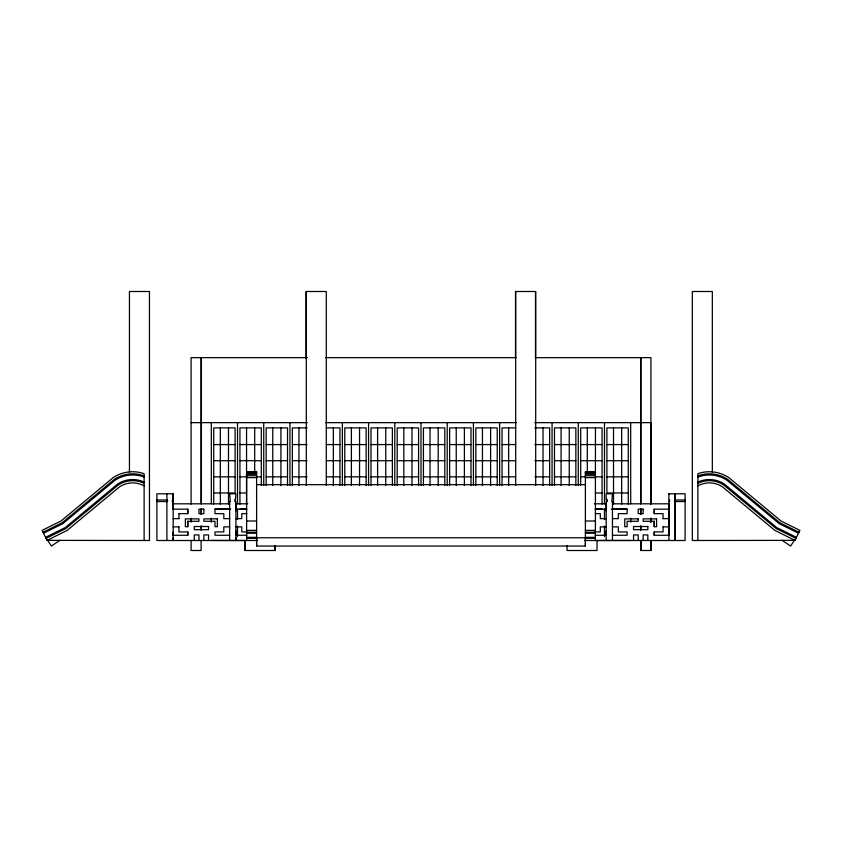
<?xml version="1.0" encoding="UTF-8"?>
<svg xmlns="http://www.w3.org/2000/svg" width="842" height="842" viewBox="0 0 842 842"><rect width="100%" height="100%" fill="white"/><g stroke="black" fill="none" stroke-linecap="round" stroke-linejoin="round"><path stroke-width="1.26" d="M173.178 537.543L173.178 540.501L173.178 503.811M235.928 537.543L235.928 540.501L235.928 501.548L235.297 501.548L235.928 493.791L229.655 493.791L230.276 501.548L229.655 501.548L229.655 540.501M274.955 550.5L274.955 545.5L274.955 550.5L244.959 550.5L244.959 540.501L211.31 540.448M256.61 546.048L256.61 537.764L585.39 537.764L585.39 546.048L256.61 546.048L256.61 471.731L246.611 471.731L246.611 540.501M640.909 550.5L640.909 540.501L640.909 550.5L650.908 550.5L650.908 540.501L650.908 550.5M650.908 504.158L650.908 422.652L640.909 422.652M235.886 510.799L235.928 503.811L247.748 503.811M606.177 535.091L606.219 531.091M668.822 535.091L668.874 510.799M712.332 472.351L712.332 291.5L692.334 291.5L692.334 540.501L794.943 540.364L799.9 530.365L781.008 521.009L728.793 477.603C719.815 471.657 708.027 469.994 697.881 473.741L697.881 540.501M796.164 537.764L790.564 546.048L781.944 540.238M60.056 540.238L51.436 546.048L45.836 537.764M697.881 485.876L698.344 485.613A23.744 23.744 0 0 1 722.362 486.771L774.882 530.418L794.943 540.364M43.026 532.228L62.14 522.766L114.407 479.319C123.048 473.583 134.425 472.173 144.119 475.919M43.521 533.228L62.75 523.703L115.059 480.235C123.511 474.614 134.667 473.341 144.119 477.109M45.563 537.343L65.266 527.576L117.701 484.003C125.405 478.887 135.773 478.077 144.119 482.108M46.057 538.343L65.886 528.523L118.343 484.918C125.879 479.929 136.046 479.245 144.119 483.34M144.119 540.501L144.119 473.741C133.973 469.994 122.185 471.657 113.207 477.603L60.992 521.009L42.1 530.365L47.057 540.364L67.118 530.418L119.638 486.771A23.744 23.744 0 0 1 143.656 485.613L144.119 485.876M697.881 482.108C706.227 478.077 716.595 478.887 724.299 484.003L776.734 527.576L796.437 537.343M697.881 483.34C705.954 479.245 716.121 479.929 723.657 484.918L776.113 528.523L795.943 538.343M697.881 475.919C707.575 472.173 718.952 473.583 727.593 479.319L779.86 522.766L798.974 532.228M697.881 477.109C707.333 473.341 718.489 474.614 726.941 480.235L779.25 523.703L798.479 533.228M630.69 540.448L597.041 540.501L597.041 550.5L567.045 550.5L567.045 545.5M307.383 357.65L191.092 357.65L191.092 504.158M325.759 357.65L516.03 357.65M535.449 357.65L640.688 357.65L640.688 503.8M191.092 422.652L201.091 422.652M201.312 422.652L307.277 422.652M325.686 422.652L516.314 422.652M534.723 422.652L640.688 422.652M307.13 427.894L292.363 427.894L292.363 485.539M326.349 427.894L339.947 427.894L339.947 485.539M515.651 427.894L502.053 427.894L502.053 485.539M534.87 427.894L549.637 427.894L549.637 485.539M213.721 444.576L235.097 444.576M239.938 444.576L261.315 444.576M266.146 444.576L287.522 444.576M292.363 444.576L307.13 444.576M326.349 444.576L339.947 444.576M344.788 444.576L366.154 444.576M370.996 444.576L392.372 444.576M397.203 444.576L418.579 444.576M423.421 444.576L444.797 444.576M449.628 444.576L471.004 444.576M475.846 444.576L497.212 444.576M502.053 444.576L515.651 444.576M534.87 444.576L549.637 444.576M554.478 444.576L575.854 444.576M580.685 444.576L602.062 444.576M606.903 444.576L628.279 444.576M213.721 460.711L235.097 460.711M239.938 460.711L261.315 460.711M266.146 460.711L287.522 460.711M292.363 460.711L307.13 460.711M326.349 460.711L339.947 460.711M344.788 460.711L366.154 460.711M370.996 460.711L392.372 460.711M397.203 460.711L418.579 460.711M423.421 460.711L444.797 460.711M449.628 460.711L471.004 460.711M475.846 460.711L497.212 460.711M502.053 460.711L515.651 460.711M534.87 460.711L549.637 460.711M554.478 460.711L575.854 460.711M580.685 460.711L602.062 460.711M606.903 460.711L628.279 460.711M595.389 471.731L585.39 471.731L585.39 546.048M246.611 471.888L256.61 471.888M585.39 471.888L595.389 471.888M246.611 472.373L256.61 472.373M585.39 472.373L595.389 472.373M246.611 473.183L256.61 473.183M585.39 473.183L595.389 473.183M246.611 474.299L256.61 474.299M585.39 474.299L595.389 474.299M246.611 475.719L256.61 475.719M585.39 475.719L595.389 475.719M213.721 476.846L235.097 476.846M239.938 476.846L246.548 476.846M256.905 476.846L261.315 476.846M266.146 476.846L287.522 476.846M292.363 476.846L307.13 476.846M326.349 476.846L339.947 476.846M344.788 476.846L366.154 476.846M370.996 476.846L392.372 476.846M397.203 476.846L418.579 476.846M423.421 476.846L444.797 476.846M449.628 476.846L471.004 476.846M475.846 476.846L497.212 476.846M502.053 476.846L515.651 476.846M534.87 476.846L549.637 476.846M554.478 476.846L575.854 476.846M580.685 476.846L585.095 476.846M595.452 476.846L602.062 476.846M606.903 476.846L628.279 476.846M246.611 477.603L256.61 477.603M585.39 477.603L595.389 477.603M256.61 484.676L585.39 484.676M213.721 492.98L235.097 492.98L235.097 427.894L213.721 427.894L213.721 504.158M239.938 492.98L246.548 492.98M595.452 492.98L602.062 492.98M628.279 492.98L606.903 492.98L606.903 427.894L628.279 427.894L628.279 504.147M668.822 493.791L685.104 493.791L685.104 540.501L585.074 540.501M156.896 500.001L167.526 500.001L167.526 501.548L156.896 501.548M685.104 500.001L674.474 500.001L674.579 501.548L685.104 501.548M668.822 501.548L669.558 501.548L669.558 500.001L668.822 500.001L668.927 493.791M229.655 503.811L173.073 503.811L173.073 501.548M594.357 503.811L606.177 503.811L606.219 510.799M612.45 503.811L668.927 503.811L668.927 540.501M214.826 509.115L230.697 509.115M239.938 509.115L246.548 509.115M595.452 509.115L602.062 509.115M611.303 509.115L627.174 509.115L627.111 513.641L618.302 513.641L618.302 518.64L612.45 518.64M173.073 509.157L187.829 509.157L187.829 513.641L178.914 513.641M229.655 509.157L214.994 509.157L214.994 513.641L223.804 513.641L223.804 518.64L229.655 518.64M235.928 509.157L246.916 509.157M595.189 509.157L606.177 509.157M612.45 509.157L627.111 509.157M246.811 513.641L241.78 513.641L241.78 518.64L235.928 518.64M595.294 513.641L600.325 513.641L600.325 518.64L606.177 518.64M173.073 518.64L179.02 518.64M662.98 518.64L668.927 518.64M656.634 518.872L643.141 518.872L643.141 521.282L654.276 521.282L654.276 526.692M246.611 521.009L256.61 521.009M585.39 521.009L595.389 521.009M173.073 526.871L179.02 526.871M229.655 526.871L223.804 526.871L223.804 531.923L214.994 531.923L214.994 535.27L229.655 535.27M235.928 526.871L241.78 526.871L241.78 531.923L246.811 531.923M606.177 526.871L600.325 526.871L600.325 531.923L595.294 531.923M612.45 526.871L618.302 526.871L618.302 531.923L627.111 531.923L627.111 535.27L612.45 535.27M662.98 526.871L668.927 526.871M246.611 530.365L256.61 530.365M585.39 530.365L595.389 530.365M246.611 532.228L256.61 532.228M585.39 532.228L595.389 532.228M246.611 533.228L256.61 533.228M585.39 533.228L595.389 533.228M173.073 535.27L187.829 535.27L187.829 531.923L178.914 531.923L178.914 526.871M235.928 535.27L246.916 535.27M595.189 535.27L606.177 535.27M668.927 535.27L654.171 535.27L654.171 531.923L663.086 531.923L663.086 526.871M246.611 537.343L256.61 537.343M585.39 537.343L595.389 537.343M246.611 538.343L256.61 538.343M585.39 538.343L595.389 538.343M257.031 540.501L156.896 540.501L156.896 493.791L173.178 493.791L173.178 500.001L172.442 500.001L172.442 501.548L173.178 501.548L173.178 509.157M47.057 540.364L149.455 540.501L149.455 291.5L129.447 291.5L129.447 472.351M235.886 531.091L235.928 535.091M173.031 532.091L173.073 535.091M675.21 493.791L675.21 500.001M675.21 501.548L675.21 540.501M675.105 493.791L675.105 540.501M669.453 500.001L669.453 501.548M668.927 501.548L668.927 509.157L654.171 509.157L654.171 513.641L663.086 513.641L663.086 518.64M656.528 518.872L656.634 526.692L654.171 526.692L654.171 521.282M654.276 509.157L654.276 513.641M654.276 531.923L654.276 535.27M650.908 503.8L650.908 357.65L640.909 357.65L640.909 503.8M647.835 540.501L647.835 534.923L643.141 534.923L643.141 540.501M640.909 509.031L640.909 514.273M640.909 526.05L640.909 529.976M640.688 509.031L640.688 514.273M640.688 526.05L640.688 529.976M638.236 540.501L638.236 534.923L633.552 534.923L633.552 540.501M630.69 422.652L630.69 503.832M630.69 518.198L630.69 522.166M621.67 427.894L621.67 504.147M613.513 427.894L613.513 504.147M612.45 540.501L612.45 501.548L611.829 501.548L612.45 493.791L606.177 493.791L606.177 500.001L606.808 500.001L606.808 501.548L606.177 501.548L606.177 540.501M606.903 499.19L606.903 501.674M604.482 422.652L604.482 503.832M604.482 509.073L604.482 519.546M604.482 526.092L604.482 536.564M602.062 504.147L602.062 427.894L580.685 427.894L580.685 485.539M595.452 427.894L595.389 540.501M587.295 427.894L587.295 471.878M578.275 422.652L578.275 485.508M575.854 485.539L575.854 427.894L554.478 427.894L554.478 485.539M569.245 427.894L569.245 485.539M561.088 427.894L561.088 485.539M552.057 422.652L552.057 485.508M543.027 427.894L543.027 485.539M535.701 485.455L535.701 291.5L515.493 291.5L515.493 358.334M535.491 291.5L535.491 358.334M515.704 291.5L515.704 485.455M508.663 427.894L508.663 485.539M499.632 422.652L499.632 485.508M497.212 485.539L497.212 427.894L475.846 427.894L475.846 485.539M490.612 427.894L490.612 485.539M482.445 427.894L482.445 485.539M473.425 422.652L473.425 485.508M471.004 485.539L471.004 427.894L449.628 427.894L449.628 485.539M464.395 427.894L464.395 485.539M456.238 427.894L456.238 485.539M447.207 422.652L447.207 485.508M444.797 485.539L444.797 427.894L423.421 427.894L423.421 485.539M438.187 427.894L438.187 485.539M430.03 427.894L430.03 485.539M421 422.652L421 485.508M418.579 485.539L418.579 427.894L397.203 427.894L397.203 485.539M411.97 427.894L411.97 485.539M403.813 427.894L403.813 485.539M394.793 422.652L394.793 485.508M392.372 485.539L392.372 427.894L370.996 427.894L370.996 485.539M385.762 427.894L385.762 485.539M377.605 427.894L377.605 485.539M368.575 422.652L368.575 485.508M366.154 485.539L366.154 427.894L344.788 427.894L344.788 485.539M359.555 427.894L359.555 485.539M351.388 427.894L351.388 485.539M342.368 422.652L342.368 485.508M333.337 427.894L333.337 485.539M326.296 485.455L326.296 291.5L306.078 291.5L306.078 358.334M306.299 291.5L306.299 485.455M298.963 427.894L298.963 485.539M289.943 422.652L289.943 485.508M287.522 485.539L287.522 427.894L266.146 427.894L266.146 485.539M280.912 427.894L280.912 485.539M272.755 427.894L272.755 485.539M263.725 422.652L263.725 485.508M261.315 485.539L261.315 427.894L239.938 427.894L239.938 504.158M254.705 427.894L254.705 471.878M246.548 427.894L246.548 504.158M244.959 540.501L244.959 550.5M237.518 422.652L237.518 503.832M237.518 509.073L237.518 519.546M237.518 526.092L237.518 536.564M235.097 499.19L235.097 501.674M228.487 427.894L228.487 504.158M220.33 427.894L220.33 504.158M211.31 422.652L211.31 503.8M211.31 518.198L211.31 522.124M208.553 540.501L208.553 534.923L203.869 534.923L203.869 540.501M201.312 357.65L201.312 503.8M201.312 509.031L201.312 514.273M201.312 526.05L201.312 529.976M201.091 357.65L201.091 503.8M201.091 509.031L201.091 514.273M201.091 526.05L201.091 529.976M201.091 540.448L201.091 550.5L191.092 550.5L191.092 540.448M198.965 540.501L198.965 534.923L194.27 534.923L194.27 540.501M191.092 518.198L191.092 522.166M187.829 521.282L187.829 526.692L185.366 526.692L185.366 518.872L198.965 518.872L198.965 521.282L187.724 521.282L187.724 526.692M187.724 509.157L187.724 513.641M187.724 531.923L187.724 535.27M179.02 513.641L178.914 518.64M173.073 493.791L173.073 500.001M172.547 500.001L172.547 501.548M167.421 500.001L167.421 501.548M166.895 493.791L166.895 540.501M650.908 518.24L650.908 522.166L650.908 518.198M203.869 509.157L198.965 509.157L198.965 513.641L203.869 513.641L203.869 509.157M643.141 509.157L638.236 509.157L638.236 513.641L643.141 513.641L643.141 509.157M217.362 518.872L203.869 518.872L203.869 521.282L214.994 521.282L214.994 526.692L217.362 526.692L217.362 518.872M638.236 518.872L624.743 518.872L624.743 526.692L627.111 526.692L627.111 521.282L638.236 521.282L638.236 518.872M208.553 526.513L194.27 526.513L194.27 529.692L208.553 529.692L208.553 526.513M647.835 526.513L633.552 526.513L633.552 529.692L647.835 529.692L647.835 526.513"/></g></svg>
